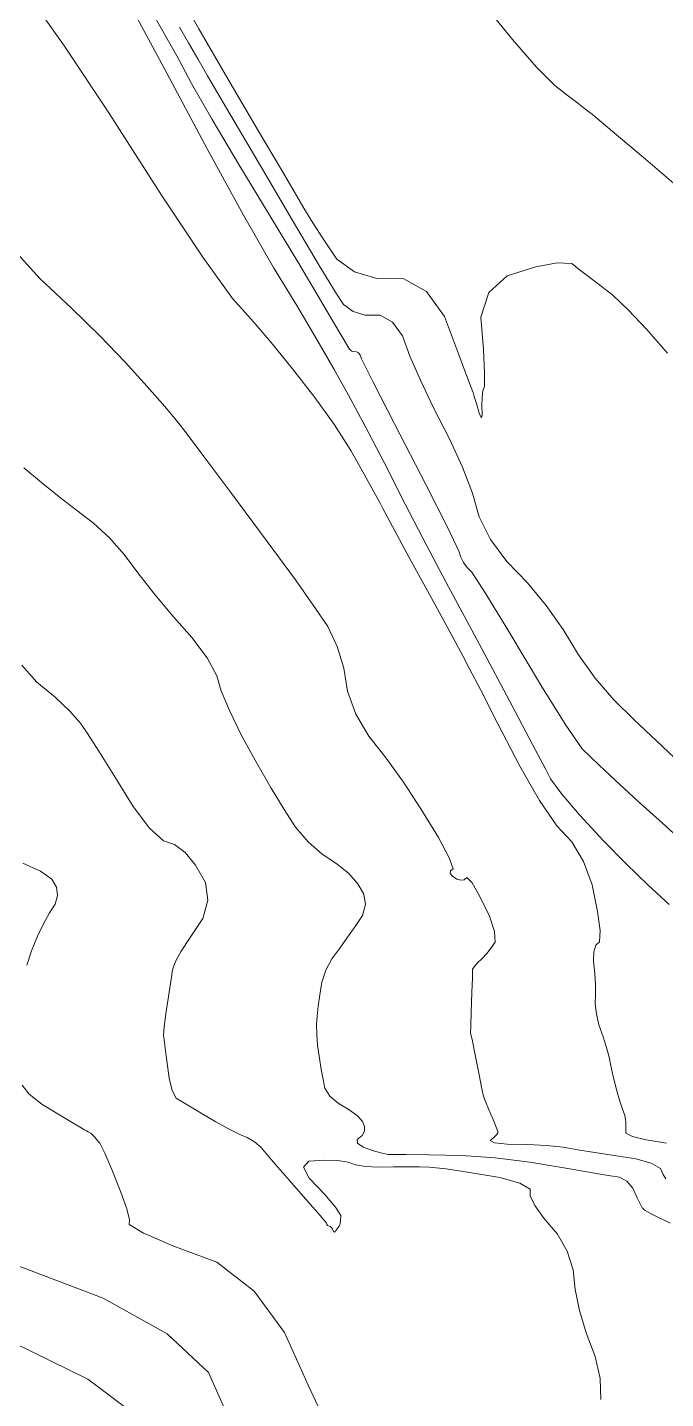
# Model space of a CAD drawing. Header units: inches. Extents: x 1337389 to 1347141, y 407035 to 414577.
# Drawn here: x 1345503 to 1345845, y 411025 to 411760 of the extents above; entities that cross this region are included whole.
import ezdxf

# ---------------------------------------------------------------- set-up
doc = ezdxf.new("R2010")
doc.units = ezdxf.units.IN
doc.header["$MEASUREMENT"] = 0
doc.layers.add('Topo', color=7, linetype='Continuous', lineweight=15, true_color=0x459900)

msp = doc.modelspace()

# ---------------------------------------------------------------- linework, layer by layer
at = {"layer": 'Topo'}
for points, elevation in [([(1345759.6101, 411626.7), (1345749.8361, 411617.696), (1345745.6021, 411604.4819), (1345746.9099, 411587.0549), (1345747.5241, 411574.6521), (1345747.444, 411567.271), (1345746.6711, 411564.9131), (1345746.2149, 411561.589), (1345746.078, 411557.2993), (1345746.258, 411552.044), (1345745.83, 411550.425), (1345744.7949, 411552.4431), (1345743.1528, 411558.0971), (1345741.999, 411561.98), (1345741.3341, 411564.093), (1345741.1579, 411564.4362), (1345738.5679, 411571.35), (1345733.5639, 411584.836), (1345726.1471, 411604.8949), (1345716.3741, 411618.3022), (1345704.2439, 411625.0579), (1345689.758, 411625.1628), (1345677.7971, 411628.6791), (1345668.361, 411635.6081), (1345661.4501, 411645.9481), (1345655.54, 411655.068), (1345650.6291, 411662.967), (1345646.7179, 411669.644), (1345638.6371, 411683.403), (1345626.3859, 411704.2431), (1345609.964, 411732.165), (1345594.4707, 411759.035), (1345579.9072, 411784.856)], 890), ([(1345503.3201, 411776.9212), (1345522.4329, 411749.7429), (1345546.0979, 411714.0462), (1345574.3139, 411669.831), (1345596.454, 411636.662), (1345612.5171, 411614.539), (1345622.5028, 411603.462), (1345633.181, 411590.8961), (1345644.553, 411576.842), (1345656.617, 411561.3003), (1345667.0479, 411546.678), (1345675.8459, 411532.9761), (1345683.0111, 411520.194), (1345688.251, 411510.757), (1345691.5662, 411504.6639), (1345692.9559, 411501.9161), (1345698.1494, 411492.2542), (1345707.145, 411475.676), (1345719.9449, 411452.184), (1345729.582, 411434.4499), (1345736.0551, 411422.4738), (1345739.3652, 411416.2559), (1345745.524, 411404.3791), (1345754.53, 411386.843), (1345766.3839, 411363.6489), (1345776.9549, 411345.2919), (1345786.2411, 411331.7731), (1345794.2441, 411323.0921), (1345800.5571, 411312.5329), (1345805.181, 411300.0969), (1345808.1149, 411285.785), (1345809.4211, 411275.6141), (1345809.098, 411269.5861), (1345807.1471, 411267.6991), (1345806.0721, 411264.2431), (1345805.8729, 411259.2161), (1345806.5498, 411252.6199), (1345806.936, 411246.6059), (1345807.031, 411241.1729), (1345806.836, 411236.3219), (1345807.446, 411230.95), (1345808.861, 411225.0579), (1345811.082, 411218.645), (1345812.8719, 411212.8329), (1345814.2321, 411207.622), (1345815.1621, 411203.012), (1345816.2601, 411198.1591), (1345817.5239, 411193.0621), (1345818.9561, 411187.721), (1345820.1899, 411183.4989), (1345821.225, 411180.3959), (1345822.062, 411178.4108), (1345822.6739, 411176.454), (1345823.0599, 411174.5251), (1345823.2221, 411172.6241), (1345823.3012, 411170.7239), (1345823.2972, 411168.825), (1345823.21, 411166.928), (1345826.8119, 411165.0942), (1345834.102, 411163.323), (1345845.0801, 411161.615)], 870), ([(1345746.687, 411772.8511), (1345762.5611, 411753.3129), (1345775.3869, 411738.5661), (1345785.1651, 411728.6099), (1345791.8951, 411723.4459), (1345797.504, 411719.1319), (1345801.9939, 411715.6689), (1345805.363, 411713.056), (1345815.9581, 411704.2091), (1345833.7779, 411689.1281), (1345858.8229, 411667.812)], 895), ([(1345557.5219, 411771.756), (1345575.8342, 411738.0032), (1345598.8859, 411694.7881), (1345618.4021, 411659.1531), (1345634.3822, 411631.099), (1345646.8259, 411610.626), (1345657.688, 411592.4019), (1345666.966, 411576.4258), (1345674.6619, 411562.6978), (1345683.5741, 411546.0681), (1345693.7018, 411526.5371), (1345705.0471, 411504.1052), (1345714.3738, 411485.9109), (1345721.6851, 411471.9569), (1345726.9781, 411462.2408), (1345735.5179, 411446.352), (1345747.3029, 411424.29), (1345762.335, 411396.0529), (1345773.284, 411375.4121), (1345780.152, 411362.3661), (1345782.9379, 411356.9151), (1345789.0251, 411348.6923), (1345798.4152, 411337.696), (1345811.1061, 411323.929), (1345823.354, 411311.3261), (1345835.16, 411299.889), (1345846.5228, 411289.6161)], 875), ([(1345569.8839, 411766.9539), (1345582.561, 411744.6389), (1345590.4771, 411729.798), (1345601.5511, 411710.3678), (1345615.7829, 411686.348), (1345633.174, 411657.7379), (1345647.3862, 411634.1951), (1345658.42, 411615.717), (1345666.2741, 411602.3059), (1345671.7271, 411593.0421), (1345674.7789, 411587.923), (1345675.4281, 411586.9512), (1345676.316, 411586.2991), (1345677.441, 411585.968), (1345678.8027, 411585.9591), (1345679.943, 411585.3228), (1345680.8629, 411584.0621), (1345681.5601, 411582.1757), (1345687.6821, 411569.9381), (1345699.2278, 411547.3481), (1345716.1979, 411514.4051), (1345727.788, 411491.4899), (1345733.9992, 411478.6011), (1345734.8311, 411475.7391), (1345736.2281, 411472.965), (1345738.1919, 411470.2801), (1345740.7219, 411467.6829), (1345748.1961, 411456.2019), (1345760.614, 411435.837), (1345777.975, 411406.5881), (1345791.0379, 411385.6429), (1345799.8031, 411373.004), (1345804.2691, 411368.6711), (1345809.1411, 411364.0271), (1345814.419, 411359.0739), (1345820.1019, 411353.8111), (1345829.525, 411345.209), (1345842.6879, 411333.2681), (1345859.5909, 411317.9872)], 880), ([(1345584.0858, 411759.9761), (1345588.789, 411751.6378), (1345593.793, 411742.9599), (1345599.0961, 411733.9419), (1345609.2911, 411716.56), (1345624.3781, 411690.8141), (1345644.3562, 411656.7028), (1345658.9351, 411632.0769), (1345668.1148, 411616.936), (1345671.8951, 411611.2791), (1345677.0559, 411607.489), (1345683.5992, 411605.5652), (1345691.5231, 411605.508), (1345698.1591, 411601.8128), (1345703.5049, 411594.479), (1345707.5619, 411583.5061), (1345713.1251, 411570.6442), (1345720.1931, 411555.8921), (1345728.766, 411539.249), (1345735.6989, 411523.9641), (1345740.9909, 411510.0362), (1345744.6422, 411497.4649), (1345750.781, 411485.2828), (1345759.406, 411473.4891), (1345770.5188, 411462.0829), (1345780.6231, 411449.9381), (1345789.7191, 411437.0531), (1345797.806, 411423.429), (1345806.835, 411410.8159), (1345816.8059, 411399.215), (1345827.719, 411388.6251), (1345839.6239, 411377.2788), (1345852.519, 411365.177)], 885), ([(1345844.761, 411142.3861), (1345843.2791, 411144.783), (1345841.7931, 411148.0249), (1345836.9113, 411150.7911), (1345828.6332, 411153.0831), (1345816.9599, 411154.8992), (1345806.5841, 411156.552), (1345797.505, 411158.042), (1345789.7239, 411159.3699), (1345780.8069, 411160.3161), (1345770.7551, 411160.881), (1345759.566, 411161.0643), (1345752.809, 411161.7598), (1345750.4839, 411162.967), (1345752.589, 411164.686), (1345753.973, 411166.065), (1345754.6352, 411167.1039), (1345754.5759, 411167.804), (1345753.7339, 411170.172), (1345752.1111, 411174.211), (1345749.705, 411179.918), (1345748.0479, 411183.919), (1345747.1419, 411186.212), (1345746.9849, 411186.7979), (1345746.1549, 411190.7801), (1345744.6531, 411198.1591), (1345742.4791, 411208.9351), (1345740.9861, 411216.2459), (1345740.173, 411220.092), (1345740.0409, 411220.474), (1345740.099, 411224.347), (1345740.3469, 411231.7129), (1345740.7838, 411242.571), (1345741.0509, 411250.0509), (1345741.148, 411254.1531), (1345741.073, 411254.8771), (1345741.891, 411256.1971), (1345743.5998, 411258.115), (1345746.2022, 411260.631), (1345748.6651, 411263.3362), (1345750.989, 411266.2308), (1345753.1751, 411269.315), (1345752.876, 411275.0069), (1345750.0929, 411283.3068), (1345744.8241, 411294.214), (1345740.8299, 411301.093), (1345738.11, 411303.9441), (1345736.6631, 411302.7659), (1345734.878, 411302.508), (1345732.7539, 411303.1679), (1345730.292, 411304.7459), (1345729.139, 411306.1931), (1345729.295, 411307.5082), (1345730.7609, 411308.692), (1345728.6101, 411314.65), (1345722.844, 411325.382), (1345713.462, 411340.888), (1345704.1101, 411355.1148), (1345694.7891, 411368.0621), (1345685.4982, 411379.73), (1345678.611, 411391.6671), (1345674.1278, 411403.8719), (1345672.0478, 411416.3461), (1345668.4902, 411427.9121), (1345663.454, 411438.5682), (1345656.9411, 411448.3161), (1345646.1229, 411463.5381), (1345630.9991, 411484.235), (1345611.5699, 411510.4061), (1345597.1132, 411529.7918), (1345587.627, 411542.392), (1345583.114, 411548.2069), (1345576.1421, 411556.4789), (1345566.7111, 411567.2099), (1345554.8218, 411580.3979), (1345541.3041, 411594.4319), (1345526.1571, 411609.3109), (1345509.3819, 411625.035), (1345495.2289, 411640.522)], 865), ([(1345845.574, 411585.186), (1345834.3648, 411598.024), (1345824.5801, 411608.3739), (1345816.22, 411616.238), (1345809.285, 411621.6151), (1345803.317, 411626.232), (1345798.314, 411630.0892), (1345794.2779, 411633.1869), (1345786.4819, 411633.6539), (1345774.926, 411631.492), (1345759.6101, 411626.7)], 890), ([(1345846.976, 411118.623), (1345837.9719, 411123.1379), (1345833.3061, 411125.626), (1345832.978, 411126.088), (1345832.657, 411126.445), (1345832.3411, 411126.6979), (1345832.0299, 411126.8468), (1345831.0269, 411128.6829), (1345829.331, 411132.206), (1345826.943, 411137.4163), (1345823.7571, 411141.1371), (1345819.774, 411143.3698), (1345814.9929, 411144.1141), (1345805.4091, 411145.701), (1345791.022, 411148.1309), (1345771.8311, 411151.405), (1345753.2129, 411153.683), (1345735.168, 411154.965), (1345717.694, 411155.2521), (1345705.325, 411155.4321), (1345698.059, 411155.5049), (1345695.8971, 411155.4721), (1345692.573, 411156.129), (1345688.086, 411157.476), (1345682.4371, 411159.514), (1345679.5159, 411161.5531), (1345679.3229, 411163.595), (1345681.858, 411165.638), (1345683.168, 411167.918), (1345683.2509, 411170.4339), (1345682.1088, 411173.187), (1345679.3549, 411176.1908), (1345674.9901, 411179.4459), (1345669.013, 411182.951), (1345664.6789, 411186.8252), (1345661.9899, 411191.0681), (1345660.9439, 411195.6809), (1345659.9401, 411201.016), (1345658.977, 411207.0729), (1345658.0569, 411213.8518), (1345657.5501, 411219.877), (1345657.4568, 411225.1471), (1345657.779, 411229.6621), (1345658.3479, 411234.9589), (1345659.166, 411241.036), (1345660.233, 411247.8939), (1345662.375, 411254.3731), (1345665.5931, 411260.4741), (1345669.8872, 411266.1961), (1345674.068, 411271.9771), (1345678.1361, 411277.819), (1345682.092, 411283.719), (1345683.6589, 411289.5011), (1345682.8381, 411295.164), (1345679.629, 411300.708), (1345674.826, 411306.113), (1345668.4291, 411311.3791), (1345660.438, 411316.5071), (1345653.0529, 411323.07), (1345646.275, 411331.067), (1345640.103, 411340.5003), (1345633.1919, 411351.8911), (1345625.5429, 411365.2409), (1345617.155, 411380.5501), (1345610.7678, 411393.4849), (1345606.3821, 411404.047), (1345603.9969, 411412.2359), (1345598.7678, 411421.8019), (1345590.6959, 411432.7431), (1345579.7812, 411445.061), (1345570.0851, 411456.5858), (1345561.608, 411467.318), (1345554.3519, 411477.258), (1345546.4691, 411486.1821), (1345537.9611, 411494.0899), (1345528.8261, 411500.9829), (1345519.5501, 411508.206), (1345510.131, 411515.76), (1345500.5701, 411523.6461)], 860), ([(1345809.8041, 411024.1509), (1345809.4091, 411035.331), (1345806.7991, 411047.245), (1345801.974, 411059.8929), (1345798.3931, 411071.8482), (1345796.0571, 411083.1111), (1345794.9639, 411093.68), (1345791.8039, 411103.575), (1345786.577, 411112.7971), (1345779.2829, 411121.3439), (1345774.4059, 411128.208), (1345771.946, 411133.3879), (1345771.9029, 411136.8847), (1345766.483, 411140.1372), (1345755.6869, 411143.1421), (1345739.5131, 411145.901), (1345726.913, 411147.77), (1345717.888, 411148.749), (1345712.437, 411148.839), (1345706.0581, 411148.856), (1345698.7499, 411148.8009), (1345690.5149, 411148.6741), (1345683.7068, 411149.0641), (1345678.326, 411149.9728), (1345674.372, 411151.3991), (1345668.8981, 411152.2071), (1345661.903, 411152.398), (1345653.387, 411151.9709), (1345650.564, 411148.7631), (1345653.4342, 411142.7739), (1345661.996, 411134.0048), (1345667.6731, 411127.332), (1345670.465, 411122.755), (1345670.372, 411120.274), (1345670.0759, 411118.353), (1345669.5749, 411116.9909), (1345668.8698, 411116.1901), (1345668.2801, 411115.4239), (1345667.8039, 411114.693), (1345667.4429, 411113.998), (1345667.038, 411113.8999), (1345666.591, 411114.3989), (1345666.101, 411115.4951), (1345665.492, 411116.332), (1345664.7659, 411116.9089), (1345663.921, 411117.226), (1345663.36, 411117.4681), (1345663.0831, 411117.636), (1345663.0888, 411117.7278), (1345663.0358, 411117.9339), (1345662.924, 411118.2561), (1345662.751, 411118.693), (1345659.371, 411122.7281), (1345652.7839, 411130.363), (1345642.9881, 411141.5961), (1345635.5189, 411150.188), (1345630.378, 411156.1379), (1345627.563, 411159.4458), (1345624.222, 411162.2618), (1345620.3551, 411164.5851), (1345615.9619, 411166.4149), (1345610.3659, 411169.207), (1345603.5679, 411172.9629), (1345595.567, 411177.68), (1345589.345, 411181.3659), (1345584.9009, 411184.0201), (1345582.2359, 411185.6412), (1345580.068, 411189.7908), (1345578.3959, 411196.4681), (1345577.2211, 411205.6739), (1345576.351, 411212.544), (1345575.7869, 411217.081), (1345575.5268, 411219.282), (1345575.8249, 411223.8709), (1345576.681, 411230.847), (1345578.0942, 411240.2111), (1345579.1429, 411247.116), (1345579.8259, 411251.5639), (1345580.145, 411253.553), (1345580.642, 411255.5701), (1345581.3179, 411257.6171), (1345582.1721, 411259.6909), (1345584.997, 411264.4399), (1345589.794, 411271.862), (1345596.562, 411281.958), (1345599.2871, 411291.7758), (1345597.9679, 411301.317), (1345592.607, 411310.5802), (1345587.051, 411317.382), (1345581.302, 411321.7251), (1345575.3589, 411323.607), (1345567.9738, 411330.4181), (1345559.147, 411342.159), (1345548.8771, 411358.828), (1345540.7611, 411371.824), (1345534.799, 411381.146), (1345530.9912, 411386.7939), (1345525.183, 411393.2881), (1345517.375, 411400.6281), (1345507.5679, 411408.814), (1345499.5861, 411417.811)], 855), ([(1345500.131, 411311.6279), (1345509.59, 411307.4479), (1345515.5782, 411303.184), (1345518.0951, 411298.8361), (1345518.7141, 411294.3569), (1345517.4349, 411289.7482), (1345514.258, 411285.009), (1345511.0711, 411279.2522), (1345507.8741, 411272.4799), (1345504.6669, 411264.6901), (1345502.1299, 411257.007)], 850), ([(1345499.7509, 411192.6261), (1345503.4271, 411187.9301), (1345510.269, 411182.5378), (1345520.2749, 411176.4489), (1345527.3989, 411172.1231), (1345531.64, 411169.5599), (1345532.9979, 411168.759), (1345534.1508, 411168.1221), (1345535.1009, 411167.6478), (1345535.8469, 411167.337), (1345536.503, 411166.9429), (1345537.0701, 411166.465), (1345537.547, 411165.904), (1345538.42, 411164.8941), (1345539.6879, 411163.4359), (1345541.35, 411161.53), (1345544.06, 411156.2011), (1345547.8159, 411147.4499), (1345552.62, 411135.278), (1345555.7609, 411126.308), (1345557.239, 411120.5401), (1345557.0539, 411117.9762), (1345564.7822, 411113.315), (1345567.724, 411112.044)], 850), ([(1345458.9619, 411113.529), (1345466.204, 411109.1611), (1345496.9238, 411095.889), (1345543.1869, 411078.5), (1345577.3859, 411059.4039), (1345599.521, 411038.603), (1345609.5911, 411016.0959), (1345621.052, 411001.1508), (1345633.9049, 410993.7699), (1345648.149, 410993.9519), (1345658.2889, 410993.829), (1345663.8321, 410993.437)], 845), ([(1345567.724, 411112.044), (1345580.4229, 411106.5571), (1345603.9759, 411097.7042), (1345623.9621, 411082.2299), (1345640.379, 411060.1351), (1345653.227, 411031.419), (1345662.0249, 411012.2778), (1345664.0331, 411008.2331)], 850), ([(1345663.687, 410982.8599), (1345660.384, 410984.111), (1345648.608, 410984.9441), (1345628.8261, 410985.1828), (1345601.0371, 410984.8281), (1345580.0799, 410990.0252), (1345565.9551, 411000.772), (1345558.6618, 411017.071), (1345534.9389, 411035.027), (1345494.783, 411054.6398)], 840)]:
    msp.add_lwpolyline(points, dxfattribs=dict(at, elevation=elevation))

doc.saveas('drawing.dxf')
